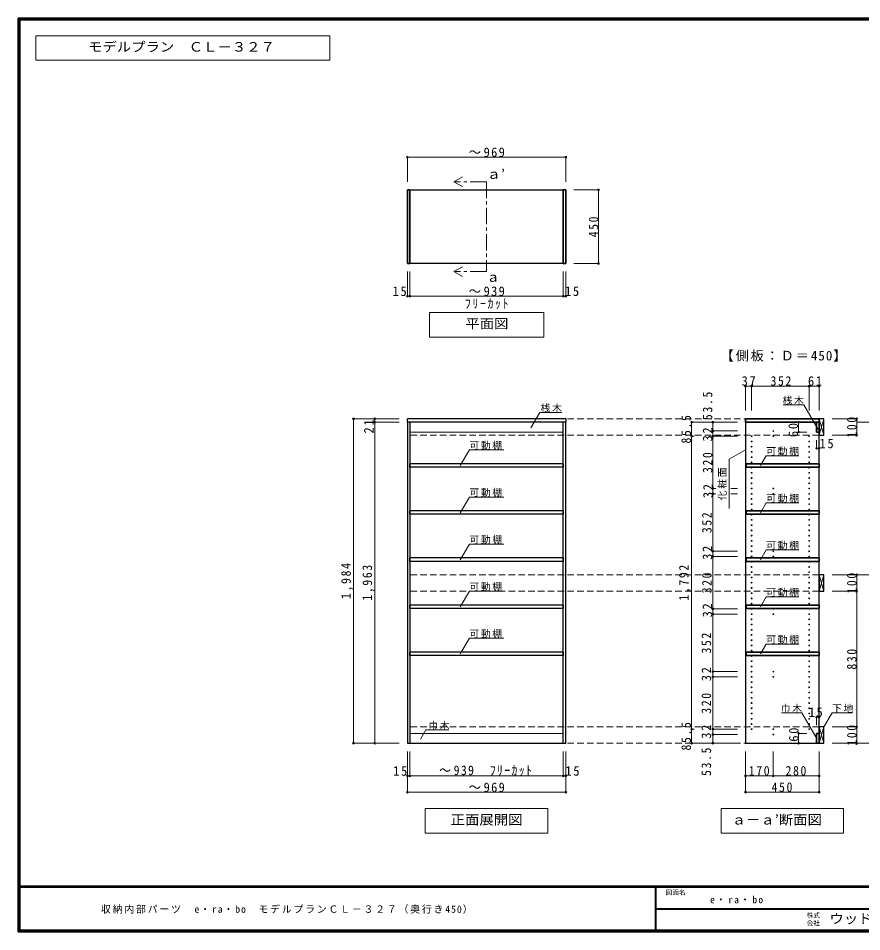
# Model space of a CAD drawing. Units: millimetres at full size, sheet at 1:20. Extents: x -3922 to 3878, y -2932 to 2722.
# Drawn here: x -3922 to 1239, y -2864 to 2722 of the extents above; entities that cross this region are included whole.
import ezdxf
from ezdxf.enums import TextEntityAlignment as Align

# ---------------------------------------------------------------- set-up
doc = ezdxf.new("R2010")
doc.units = ezdxf.units.MM
doc.header["$LTSCALE"] = 20
doc.header["$PDMODE"] = 32
doc.header["$PDSIZE"] = 10
doc.linetypes.add('CHAIN1', pattern=[8, 5, -1, 1, -1])
doc.linetypes.add('DASHED2', pattern=[3, 2, -1])
for name, color, linetype, lineweight in [('0-2', 2, 'Continuous', 35), ('0-3_固定棚', 3, 'Continuous', 25), ('0-4_可動棚', 2, 'Continuous', 35), ('0-5_側板', 4, 'Continuous', 9), ('0-7_桟木・巾木', 2, 'Continuous', 35), ('0-8_引き出し', 3, 'Continuous', 25), ('0-A_文字', 7, 'Continuous', 18), ('0-B_寸法', 7, 'Continuous', 9), ('F-1_枠', 6, 'Continuous', 40)]:
    doc.layers.add(name, color=color, linetype=linetype, lineweight=lineweight)
doc.layers.add('F-A_文字', color=7, linetype='Continuous')
doc.styles.add('ＭＳ ゴシック', font='')
doc.styles.get('ＭＳ ゴシック').set_extended_font_data('MS Gothic')

msp = doc.modelspace()

# ---------------------------------------------------------------- linework, layer by layer
at = {"layer": '0-2'}
for p, q in [((-1541.03, 1222.73), (-1541.03, 1672.73)), ((-1541.03, 1672.73), (-1526.03, 1672.73)), ((-1526.03, 1222.73), (-1526.03, 1672.73)), ((-587.03, 1222.73), (-587.03, 1672.73)), ((-587.03, 1672.73), (-572.03, 1672.73)), ((-572.03, 1222.73), (-572.03, 1672.73)), ((-1541.03, 1222.73), (-1526.03, 1222.73)), ((-587.03, 1222.73), (-572.03, 1222.73)), ((527.97, 272.73), (977.97, 272.73)), ((977.97, 272.73), (977.97, 251.73))]:
    msp.add_line(p, q, dxfattribs=at)
at = {"layer": '0-2', "color": 3, "lineweight": 25}
for p, q in [((-572.03, 272.73), (-1541.03, 272.73)), ((-1541.03, 251.73), (-1541.03, 272.73)), ((-572.03, 251.73), (-1541.03, 251.73)), ((-1541.03, 251.73), (-1541.03, -1711.27)), ((-1526.03, 251.73), (-1526.03, -1711.27)), ((-587.03, -1711.27), (-587.03, 251.73)), ((-572.03, 272.73), (-572.03, 251.73)), ((-572.03, -1711.27), (-572.03, 251.73)), ((-1541.03, -1711.27), (-572.03, -1711.27))]:
    msp.add_line(p, q, dxfattribs=at)
at = {"layer": '0-2'}
msp.add_lwpolyline([(977.97, 251.73), (527.97, 251.73), (527.97, 272.73)], dxfattribs=at)
at = {"layer": '0-3_固定棚'}
for p, q in [((-1526.03, 1672.73), (-587.03, 1672.73)), ((-587.03, 1222.73), (-1526.03, 1222.73))]:
    msp.add_line(p, q, dxfattribs=at)
at = {"layer": '0-4_可動棚', "color": 3, "lineweight": 25}
for p, q in [((-1526.03, -23.27), (-1526.03, -2.27)), ((-587.03, -2.27), (-1526.03, -2.27)), ((-1526.03, -311.27), (-1526.03, -290.27)), ((-587.03, -290.27), (-1526.03, -290.27)), ((-1526.03, -599.27), (-1526.03, -578.27)), ((-587.03, -578.27), (-1526.03, -578.27)), ((-1526.03, -887.27), (-1526.03, -866.27)), ((-587.03, -866.27), (-1526.03, -866.27)), ((-1526.03, -1175.27), (-1526.03, -1154.27)), ((-587.03, -1154.27), (-1526.03, -1154.27))]:
    msp.add_line(p, q, dxfattribs=at)
at = {"layer": '0-4_可動棚'}
for p, q in [((530.97, -2.27), (977.97, -2.27)), ((530.97, -2.27), (530.97, -23.27)), ((530.97, -23.27), (977.97, -23.27)), ((977.97, -2.27), (977.97, -23.27)), ((530.97, -290.27), (977.97, -290.27)), ((530.97, -290.27), (530.97, -311.27)), ((530.97, -311.27), (977.97, -311.27)), ((977.97, -290.27), (977.97, -311.27)), ((530.97, -578.27), (977.97, -578.27)), ((530.97, -578.27), (530.97, -599.27)), ((530.97, -599.27), (977.97, -599.27)), ((977.97, -578.27), (977.97, -599.27)), ((530.97, -866.27), (977.97, -866.27)), ((530.97, -866.27), (530.97, -887.27)), ((530.97, -887.27), (977.97, -887.27)), ((977.97, -866.27), (977.97, -887.27)), ((530.97, -1154.27), (977.97, -1154.27)), ((530.97, -1154.27), (530.97, -1175.27)), ((977.97, -1154.27), (977.97, -1175.27)), ((530.97, -1175.27), (977.97, -1175.27))]:
    msp.add_line(p, q, dxfattribs=at)
at = {"layer": '0-4_可動棚', "color": 3, "lineweight": 25}
for points in [[(-587.03, -2.27), (-587.03, -23.27), (-1526.03, -23.27)], [(-587.03, -290.27), (-587.03, -311.27), (-1526.03, -311.27)], [(-587.03, -578.27), (-587.03, -599.27), (-1526.03, -599.27)], [(-587.03, -866.27), (-587.03, -887.27), (-1526.03, -887.27)], [(-587.03, -1154.27), (-587.03, -1175.27), (-1526.03, -1175.27)]]:
    msp.add_lwpolyline(points, dxfattribs=at)
at = {"layer": '0-5_側板', "color": 3, "lineweight": 25}
for p, q in [((977.97, 251.73), (527.97, 251.73)), ((977.97, -1711.27), (977.97, 251.73))]:
    msp.add_line(p, q, dxfattribs=at)
msp.add_lwpolyline([(527.97, 251.73), (527.97, -1711.27), (977.97, -1711.27)], dxfattribs=at)
at = {"layer": '0-5_側板'}
for centre in [(564.97, 166.23), (697.97, 198.23), (697.97, 166.23), (916.97, 166.23), (564.97, 134.23), (916.97, 134.23), (564.97, 102.23), (564.97, 70.23), (916.97, 102.23), (916.97, 70.23), (564.97, 38.23), (564.97, 6.23), (916.97, 38.23), (916.97, 6.23), (564.97, -25.77), (564.97, -57.77), (916.97, -25.77), (916.97, -57.77), (564.97, -89.77), (916.97, -89.77), (564.97, -121.77), (564.97, -153.77), (697.97, -153.77), (916.97, -121.77), (916.97, -153.77), (564.97, -185.77), (564.97, -217.77), (697.97, -185.77), (916.97, -185.77), (916.97, -217.77), (564.97, -249.77), (564.97, -281.77), (916.97, -249.77), (916.97, -281.77), (564.97, -313.77), (916.97, -313.77), (564.97, -345.77), (564.97, -377.77), (916.97, -345.77), (916.97, -377.77), (564.97, -409.77), (564.97, -441.77), (916.97, -409.77), (916.97, -441.77), (564.97, -473.77), (916.97, -473.77), (564.97, -505.77), (564.97, -537.77), (697.97, -537.77), (916.97, -505.77), (916.97, -537.77), (564.97, -569.77), (564.97, -601.77), (697.97, -569.77), (916.97, -569.77), (916.97, -601.77), (564.97, -633.77), (564.97, -665.77), (916.97, -633.77), (916.97, -665.77), (564.97, -697.77), (916.97, -697.77), (564.97, -729.77), (564.97, -761.77), (916.97, -729.77), (916.97, -761.77), (564.97, -793.77), (564.97, -825.77), (916.97, -793.77), (916.97, -825.77), (564.97, -857.77), (564.97, -889.77), (697.97, -889.77), (916.97, -857.77), (916.97, -889.77), (564.97, -921.77), (697.97, -921.77), (916.97, -921.77), (564.97, -953.77), (564.97, -985.77), (916.97, -953.77), (916.97, -985.77), (564.97, -1017.77), (564.97, -1049.77), (916.97, -1017.77), (916.97, -1049.77), (564.97, -1081.77), (564.97, -1113.77), (916.97, -1081.77), (916.97, -1113.77), (564.97, -1145.77), (916.97, -1145.77), (564.97, -1177.77), (564.97, -1209.77), (916.97, -1177.77), (916.97, -1209.77), (564.97, -1241.77), (564.97, -1273.77), (697.97, -1273.77), (916.97, -1241.77), (916.97, -1273.77), (564.97, -1305.77), (564.97, -1337.77), (697.97, -1305.77), (916.97, -1305.77), (916.97, -1337.77), (564.97, -1369.77), (916.97, -1369.77), (564.97, -1401.77), (564.97, -1433.77), (916.97, -1401.77), (916.97, -1433.77), (564.97, -1465.77), (564.97, -1497.77), (916.97, -1465.77), (916.97, -1497.77), (564.97, -1529.77), (564.97, -1561.77), (916.97, -1529.77), (916.97, -1561.77), (564.97, -1593.77), (916.97, -1593.77), (564.97, -1625.77), (697.97, -1625.77), (697.97, -1657.77), (916.97, -1625.77)]:
    msp.add_circle(centre, 2.5, dxfattribs=at)
at = {"layer": '0-7_桟木・巾木'}
for p, q in [((977.97, 251.73), (962.97, 251.73)), ((962.97, 191.73), (962.97, 251.73)), ((977.97, 251.73), (977.97, 191.73)), ((962.97, -1651.27), (977.97, -1651.27)), ((977.97, -1651.27), (977.97, -1711.27))]:
    msp.add_line(p, q, dxfattribs=at)
at = {"layer": '0-7_桟木・巾木', "color": 7, "lineweight": 18}
for p, q in [((-587.03, 191.73), (-1526.03, 191.73)), ((-1526.03, -1651.27), (-587.03, -1651.27))]:
    msp.add_line(p, q, dxfattribs=at)
at = {"layer": '0-7_桟木・巾木'}
for points in [[(977.97, 191.73), (966.47, 191.73), (962.97, 191.73)], [(977.97, -1711.27), (962.97, -1711.27), (962.97, -1651.27)]]:
    msp.add_lwpolyline(points, dxfattribs=at)
at = {"layer": '0-8_引き出し'}
for p, q in [((977.97, 272.73), (977.97, 172.73)), ((1007.97, 272.73), (977.97, 272.73)), ((1007.97, 172.73), (1007.97, 272.73)), ((977.97, 172.73), (1007.97, 172.73)), ((977.97, -681.27), (977.97, -781.27)), ((1007.97, -681.27), (977.97, -681.27)), ((1007.97, -781.27), (1007.97, -681.27)), ((977.97, -781.27), (1007.97, -781.27)), ((977.97, -1611.27), (977.97, -1711.27)), ((1007.97, -1611.27), (977.97, -1611.27)), ((1007.97, -1711.27), (1007.97, -1611.27)), ((977.97, -1711.27), (1007.97, -1711.27))]:
    msp.add_line(p, q, dxfattribs=at)
at = {"layer": '0-8_引き出し', "color": 7, "lineweight": 18}
for p, q in [((977.97, 172.73), (1007.97, 272.73)), ((977.97, 272.73), (1007.97, 172.73)), ((977.97, -781.27), (1007.97, -681.27)), ((977.97, -681.27), (1007.97, -781.27)), ((977.97, -1711.27), (1007.97, -1611.27)), ((977.97, -1611.27), (1007.97, -1711.27))]:
    msp.add_line(p, q, dxfattribs=at)
at = {"layer": '0-A_文字'}
for p, q in [((-1256.53, 1722.73), (-1204.57, 1752.73)), ((-1256.53, 1722.73), (-1204.57, 1692.73)), ((-1256.53, 1172.73), (-1204.57, 1202.73)), ((-1256.53, 1172.73), (-1204.57, 1142.73)), ((-706.53, 922.73), (-706.53, 772.73)), ((-1406.53, 772.73), (-706.53, 772.73)), ((884.62, 358.32), (758.59, 358.32)), ((971.3, 208.2), (884.62, 358.32)), ((-785.44, 216.5), (-730.62, 311.47)), ((-596.03, 311.47), (-730.62, 311.47)), ((-1161.88, 82.29), (-1217.15, -13.43)), ((-1161.88, 82.29), (-951.18, 82.29)), ((527.97, 82.66), (427.97, 24.93)), ((427.97, -275.07), (427.97, 24.93)), ((619.45, -13.79), (654.47, 46.86)), ((854.47, 46.86), (654.47, 46.86)), ((-1161.88, -205.71), (-1217.15, -301.43)), ((-1161.88, -205.71), (-951.18, -205.71)), ((619.45, -301.79), (654.47, -241.14)), ((854.47, -241.14), (654.47, -241.14)), ((-1161.88, -493.71), (-1217.15, -589.43)), ((-1161.88, -493.71), (-951.18, -493.71)), ((619.45, -589.79), (654.47, -529.14)), ((854.47, -529.14), (654.47, -529.14)), ((-1161.88, -781.71), (-1217.15, -877.43)), ((-1161.88, -781.71), (-951.18, -781.71)), ((619.45, -877.79), (654.47, -817.14)), ((854.47, -817.14), (654.47, -817.14)), ((-1161.88, -1069.71), (-1217.15, -1165.43)), ((-1161.88, -1069.71), (-951.18, -1069.71)), ((619.45, -1165.79), (654.47, -1105.14)), ((854.47, -1105.14), (654.47, -1105.14)), ((1007.97, -1611.27), (1057.39, -1525.68)), ((1057.39, -1525.68), (1183.41, -1525.68)), ((-1431.53, -2111.27), (-1431.53, -2261.27)), ((-681.53, -2111.27), (-1431.53, -2111.27)), ((-681.53, -2111.27), (-681.53, -2261.27)), ((377.97, -2111.27), (377.97, -2261.27)), ((1127.97, -2111.27), (377.97, -2111.27)), ((1127.97, -2111.27), (1127.97, -2261.27)), ((-1431.53, -2261.27), (-681.53, -2261.27)), ((377.97, -2261.27), (1127.97, -2261.27))]:
    msp.add_line(p, q, dxfattribs=at)
at = {"layer": '0-A_文字', "linetype": 'CHAIN1'}
for p, q in [((-1056.53, 1722.73), (-1256.53, 1722.73)), ((-1056.53, 1722.73), (-1056.53, 1172.73)), ((-1056.53, 1172.73), (-1256.53, 1172.73))]:
    msp.add_line(p, q, dxfattribs=at)
at = {"layer": '0-A_文字'}
msp.add_lwpolyline([(-3815.36, 2465.63), (-2015.36, 2465.63), (-2015.36, 2615.63), (-3815.36, 2615.63)], close=True, dxfattribs=at)
for points in [[(-706.53, 922.73), (-1406.53, 922.73), (-1406.53, 772.73)], [(966.57, -1687.41), (873.19, -1525.68), (747.16, -1525.68)], [(-1461.41, -1686.83), (-1428.91, -1630.54), (-1286.63, -1630.54)]]:
    msp.add_lwpolyline(points, dxfattribs=at)
at = {"layer": '0-B_寸法', "color": 4}
for p, q in [((-1541.03, 1872.73), (-572.03, 1872.73)), ((-1541.03, 1872.73), (-1541.03, 1722.73)), ((-572.03, 1872.73), (-572.03, 1722.73)), ((-372.03, 1672.73), (-522.03, 1672.73)), ((-372.03, 1672.73), (-372.03, 1222.73)), ((-372.03, 1222.73), (-522.03, 1222.73)), ((-1541.03, 1022.73), (-1541.03, 1172.73)), ((-1526.03, 1022.73), (-1526.03, 1172.73)), ((-587.03, 1022.73), (-587.03, 1172.73)), ((-572.03, 1022.73), (-572.03, 1172.73)), ((-1541.03, 1022.73), (-1526.03, 1022.73)), ((-1526.03, 1022.73), (-587.03, 1022.73)), ((-587.03, 1022.73), (-572.03, 1022.73)), ((527.97, 472.73), (527.97, 322.73)), ((527.97, 472.73), (977.97, 472.73)), ((564.97, 472.73), (564.97, 322.73)), ((916.97, 472.73), (916.97, 322.73)), ((977.97, 472.73), (977.97, 322.73)), ((-1871.03, 272.73), (-1871.03, -1711.27)), ((-1871.03, 272.73), (-1591.03, 272.73)), ((-1741.03, 272.73), (-1741.03, 251.73)), ((-1741.03, 251.73), (-1741.03, -1711.27)), ((-1741.03, 251.73), (-1591.03, 251.73)), ((197.97, 251.73), (197.97, -1711.27)), ((197.97, 251.73), (327.97, 251.73)), ((327.97, 251.73), (327.97, 198.23)), ((477.97, 251.73), (327.97, 251.73)), ((852.97, 251.73), (852.97, 191.73)), ((852.97, 251.73), (902.97, 251.73)), ((1207.97, 272.73), (1057.97, 272.73)), ((1207.97, 272.73), (1207.97, 172.73)), ((1467.97, 251.73), (1207.97, 251.73)), ((327.97, 198.23), (327.97, 166.23)), ((477.97, 198.23), (327.97, 198.23)), ((852.97, 191.73), (902.97, 191.73)), ((1207.97, 172.73), (1057.97, 172.73)), ((197.97, 166.23), (212.98, 166.23)), ((327.97, 166.23), (327.97, -153.77)), ((477.97, 166.23), (327.97, 166.23)), ((962.97, 91.73), (962.97, 141.73)), ((977.97, 91.73), (977.97, 141.73)), ((962.97, 91.73), (977.97, 91.73)), ((327.97, -153.77), (327.97, -185.77)), ((346.46, -153.77), (327.97, -153.77)), ((477.97, -153.77), (438.22, -153.77)), ((327.97, -185.77), (327.97, -537.77)), ((346.46, -185.77), (327.97, -185.77)), ((477.97, -185.77), (438.22, -185.77)), ((327.97, -537.77), (327.97, -569.77)), ((477.97, -537.77), (327.97, -537.77)), ((327.97, -569.77), (327.97, -889.77)), ((477.97, -569.77), (327.97, -569.77)), ((1337.97, -681.27), (1057.97, -681.27)), ((1207.97, -781.27), (1207.97, -681.27)), ((1207.97, -781.27), (1057.97, -781.27)), ((1207.97, -1611.27), (1207.97, -781.27)), ((327.97, -889.77), (327.97, -921.77)), ((477.97, -889.77), (327.97, -889.77)), ((477.97, -921.77), (327.97, -921.77)), ((327.97, -1273.77), (327.97, -921.77)), ((327.97, -1305.77), (327.97, -1273.77)), ((327.97, -1273.77), (477.97, -1273.77)), ((327.97, -1625.77), (327.97, -1305.77)), ((327.97, -1305.77), (477.97, -1305.77)), ((962.97, -1551.27), (977.97, -1551.27)), ((962.97, -1551.27), (962.97, -1601.27)), ((977.97, -1551.27), (977.97, -1601.27)), ((1207.97, -1611.27), (1057.97, -1611.27)), ((1207.97, -1711.27), (1207.97, -1611.27)), ((197.97, -1625.77), (212.98, -1625.77)), ((327.97, -1657.77), (327.97, -1625.77)), ((327.97, -1625.77), (477.97, -1625.77)), ((327.97, -1711.27), (327.97, -1657.77)), ((327.97, -1657.77), (477.97, -1657.77)), ((852.97, -1651.27), (852.97, -1711.27)), ((852.97, -1651.27), (902.97, -1651.27)), ((-1871.03, -1711.27), (-1591.03, -1711.27)), ((197.97, -1711.27), (327.97, -1711.27)), ((327.97, -1711.27), (477.97, -1711.27)), ((852.97, -1711.27), (902.97, -1711.27)), ((1467.97, -1711.27), (1057.97, -1711.27)), ((-1526.03, -1911.27), (-1526.03, -1761.27)), ((-587.03, -1911.27), (-587.03, -1761.27)), ((-572.03, -1911.27), (-572.03, -1761.27)), ((527.97, -2011.27), (527.97, -1761.27)), ((697.97, -1911.27), (697.97, -1761.27)), ((977.97, -2011.27), (977.97, -1761.27)), ((-1541.03, -2011.27), (-1541.03, -1911.27)), ((-587.03, -1911.27), (-1526.03, -1911.27)), ((-572.03, -1911.27), (-587.03, -1911.27)), ((-572.03, -2011.27), (-572.03, -1911.27)), ((527.97, -1911.27), (977.97, -1911.27)), ((-1541.03, -2011.27), (-572.03, -2011.27)), ((527.97, -2011.27), (977.97, -2011.27))]:
    msp.add_line(p, q, dxfattribs=at)
at = {"layer": '0-B_寸法', "color": 4, "linetype": 'DASHED2'}
for p, q in [((977.97, 272.73), (-1541.03, 272.73)), ((977.97, 172.73), (-1541.03, 172.73)), ((977.97, -681.27), (-1541.03, -681.27)), ((977.97, -781.27), (-1541.03, -781.27)), ((977.97, -1611.27), (-1541.03, -1611.27)), ((977.97, -1711.27), (-1541.03, -1711.27))]:
    msp.add_line(p, q, dxfattribs=at)
at = {"layer": '0-B_寸法', "color": 4}
msp.add_lwpolyline([(-1526.03, -1911.27), (-1541.03, -1911.27), (-1541.03, -1761.27)], dxfattribs=at)
at = {"layer": '0-B_寸法'}
for p in [(-1541.03, 1872.73), (-572.03, 1872.73), (-372.03, 1672.73), (-372.03, 1222.73), (-1541.03, 1022.73), (-1526.03, 1022.73), (-587.03, 1022.73), (-572.03, 1022.73), (527.97, 472.73), (564.97, 472.73), (916.97, 472.73), (977.97, 472.73), (-1871.03, 272.73), (-1741.03, 272.73), (-1741.03, 251.73), (197.97, 251.73), (327.97, 251.73), (852.97, 251.73), (1207.97, 272.73), (197.97, 166.23), (327.97, 198.23), (327.97, 166.23), (852.97, 191.73), (1207.97, 172.73), (962.97, 91.73), (977.97, 91.73), (327.97, -153.77), (327.97, -185.77), (327.97, -537.77), (327.97, -569.77), (1207.97, -681.27), (1207.97, -781.27), (327.97, -889.77), (327.97, -921.77), (327.97, -1273.77), (327.97, -1305.77), (962.97, -1551.27), (977.97, -1551.27), (1207.97, -1611.27), (197.97, -1625.77), (327.97, -1625.77), (327.97, -1657.77), (852.97, -1651.27), (-1871.03, -1711.27), (-1741.03, -1711.27), (197.97, -1711.27), (327.97, -1711.27), (852.97, -1711.27), (1207.97, -1711.27), (-1541.03, -1911.27), (-1526.03, -1911.27), (-587.03, -1911.27), (-572.03, -1911.27), (527.97, -1911.27), (697.97, -1911.27), (977.97, -1911.27), (-1541.03, -2011.27), (-572.03, -2011.27), (527.97, -2011.27), (977.97, -2011.27)]:
    msp.add_point(p, dxfattribs=at)
at = {"layer": 'F-1_枠'}
for p, q in [((-3922.03, 2722.29), (-3922.03, -2864.37)), ((-3922.03, 2722.29), (3877.97, 2722.29)), ((-3922.03, 2718.96), (3877.97, 2718.96)), ((-3922.03, 2715.63), (3877.97, 2715.63)), ((-3918.7, 2722.29), (-3918.7, -2864.37)), ((-3915.36, 2722.29), (-3915.36, -2864.37)), ((3877.97, -2587.71), (-3922.03, -2587.71)), ((3877.97, -2591.04), (-3922.03, -2591.04)), ((-22.03, -2591.04), (-22.03, -2857.71)), ((-22.03, -2724.37), (3871.3, -2724.38)), ((3877.97, -2857.71), (-3922.03, -2857.71)), ((3877.97, -2861.04), (-3922.03, -2861.04)), ((3877.97, -2864.37), (-3922.03, -2864.37))]:
    msp.add_line(p, q, dxfattribs=at)

# ---------------------------------------------------------------- texts
at = {"layer": '0-A_文字', "style": 'ＭＳ ゴシック', "width": 1.1}
for s, p in [('モデルプラン\u3000ＣＬ－３２７', (-3495.36, 2500.63)), ('ａ’', (-1056.53, 1722.73)), ('平面図', (-1186.53, 807.73)), ('正面展開図', (-1276.53, -2226.27)), ('ａ－ａ’断面図', (442.97, -2226.27))]:
    msp.add_text(s, height=58.65, dxfattribs=at).set_placement(p, align=Align.BOTTOM_LEFT)
at = {"layer": '0-A_文字', "style": 'ＭＳ ゴシック'}
msp.add_text('ａ', height=58.65, dxfattribs=at).set_placement((-1056.53, 1092.73), align=Align.BOTTOM_LEFT)
at = {"layer": '0-A_文字', "attachment_point": 7, "style": 'ＭＳ ゴシック'}
for s, insert, char_height in [('\\T1.15;【側板：Ｄ＝450】', (375.47, 622.73), 58.65), ('\\T1.17;桟木', (754.62, 358.32), 43.99), ('\\T1.17;桟木', (-726.03, 311.47), 43.99), ('\\T1.17;可動棚', (-1161.88, 82.29), 43.99), ('\\T1.17;可動棚', (654.47, 46.86), 43.99), ('\\T1.17;可動棚', (-1161.88, -205.71), 43.99), ('\\T1.17;可動棚', (654.47, -241.14), 43.99), ('\\T1.17;可動棚', (-1161.88, -493.71), 43.99), ('\\T1.17;可動棚', (654.47, -529.14), 43.99), ('\\T1.17;可動棚', (-1161.88, -781.71), 43.99), ('\\T1.17;可動棚', (654.47, -817.14), 43.99), ('\\T1.17;可動棚', (-1161.88, -1069.71), 43.99), ('\\T1.17;可動棚', (654.47, -1105.14), 43.99), ('\\T1.17;巾木', (743.19, -1525.68), 43.99), ('\\T1.17;下地', (1057.39, -1525.68), 43.99), ('\\T1.17;巾木', (-1412.65, -1630.54), 43.99), ('\\T1.28;\\W0.95;e・ra・bo', (311.3, -2691.04), 43.99)]:
    msp.add_mtext(s, dxfattribs=dict(at, insert=insert, char_height=char_height))
at = {"layer": '0-A_文字', "insert": (412.97, -225.07), "char_height": 43.99, "attachment_point": 7, "rotation": 90, "style": 'ＭＳ ゴシック'}
msp.add_mtext('\\T1.17;化粧面', dxfattribs=at)
at = {"layer": '0-B_寸法', "char_height": 58.65, "attachment_point": 7, "style": 'ＭＳ ゴシック'}
for s, insert in [('\\T1.21;\\W0.95;～969', (-1166.53, 1872.73)), ('\\T1.27;\\W0.95;15', (-1631.32, 1022.73)), ('\\T1.21;\\W0.95;～939', (-1166.53, 1022.73)), ('\\T1.27;\\W0.95;15', (-576.46, 1022.73)), ('\\T1.28;\\W0.9;ﾌﾘｰｶｯﾄ', (-1189.03, 943.86)), ('\\T1.27;\\W0.95;37', (503.97, 473.95)), ('\\T1.27;\\W0.9;352', (680.97, 473.95)), ('\\T1.27;\\W0.95;61', (909.97, 473.95)), ('\\T1.27;\\W0.95;15', (980.86, 91.73)), ('\\T1.27;\\W0.95;15', (914.12, -1551.27)), ('\\T1.27;\\W0.95;15', (-1627.32, -1911.27)), ('\\T1.23;\\W0.9;～939\u3000ﾌﾘｰｶｯﾄ', (-1346.53, -1911.27)), ('\\T1.27;\\W0.95;15', (-574.03, -1911.27)), ('\\T1.27;\\W0.9;170', (547.97, -1910.05)), ('\\T1.27;\\W0.9;280', (772.97, -1910.05)), ('\\T1.21;\\W0.95;～969', (-1166.53, -2011.27)), ('\\T1.27;\\W0.9;450', (687.43, -2010.05))]:
    msp.add_mtext(s, dxfattribs=dict(at, insert=insert))
at = {"layer": '0-B_寸法', "char_height": 58.65, "attachment_point": 7, "rotation": 90, "style": 'ＭＳ ゴシック'}
for s, insert in [('\\T1.27;\\W0.9;450', (-372.03, 1382.73)), ('\\T1.28;\\W0.9;53.5', (325.36, 264.81)), ('\\T1.28;\\W0.9;85.5', (194.65, 121.48)), ('\\T1.27;\\W0.9;100', (1207.97, 157.73)), ('\\T1.27;\\W0.95;21', (-1748.15, 183.09)), ('\\T1.27;\\W0.95;60', (849.77, 160.86)), ('\\T1.27;\\W0.95;32', (325.36, 134.1)), ('\\T1.27;\\W0.9;320', (325.36, -58.77)), ('\\T1.27;\\W0.95;32', (327.97, -212.27)), ('\\T1.27;\\W0.9;352', (321.06, -426.77)), ('\\T1.27;\\W0.95;32', (324.46, -589.89)), ('\\T1.28;\\W0.9;1,984', (-1872.28, -829.27)), ('\\T1.28;\\W0.9;1,963', (-1742.28, -839.77)), ('\\T1.28;\\W0.9;1,792', (194.65, -839.77)), ('\\T1.27;\\W0.9;320', (321.06, -794.77)), ('\\T1.27;\\W0.9;100', (1207.97, -796.27)), ('\\T1.27;\\W0.95;32', (324.46, -941.89)), ('\\T1.27;\\W0.9;352', (317.97, -1162.77)), ('\\T1.27;\\W0.9;830', (1207.97, -1261.27)), ('\\T1.27;\\W0.95;32', (317.97, -1332.27)), ('\\T1.27;\\W0.9;320', (317.97, -1530.77)), ('\\T1.28;\\W0.9;85.5', (194.65, -1756.02)), ('\\T1.27;\\W0.95;32', (317.97, -1684.27)), ('\\T1.27;\\W0.95;60', (852.97, -1702.05)), ('\\T1.27;\\W0.9;100', (1207.97, -1726.27)), ('\\T1.28;\\W0.9;53.5', (317.97, -1911.84))]:
    msp.add_mtext(s, dxfattribs=dict(at, insert=insert))
at = {"layer": 'F-A_文字', "style": 'ＭＳ ゴシック'}
for s, p in [('図面名', (37.97, -2647.71)), ('株式', (901.3, -2787.04)), ('会社', (901.3, -2835.04))]:
    msp.add_text(s, height=29.33, dxfattribs=at).set_placement(p, align=Align.BOTTOM_LEFT)
at = {"layer": 'F-A_文字', "style": 'ＭＳ ゴシック', "width": 1.1}
msp.add_text('ウッドワン・・・', height=58.65, dxfattribs=at).set_placement((1041.3, -2831.04), align=Align.BOTTOM_LEFT)
at = {"layer": 'F-A_文字', "insert": (-3415.36, -2754.37), "char_height": 43.99, "attachment_point": 7, "style": 'ＭＳ ゴシック'}
msp.add_mtext('\\T1.19;収納内部パーツ\u3000e・ra・bo\u3000モデルプランＣＬ－３２７（奥行き450）', dxfattribs=at)

doc.saveas('drawing.dxf')
